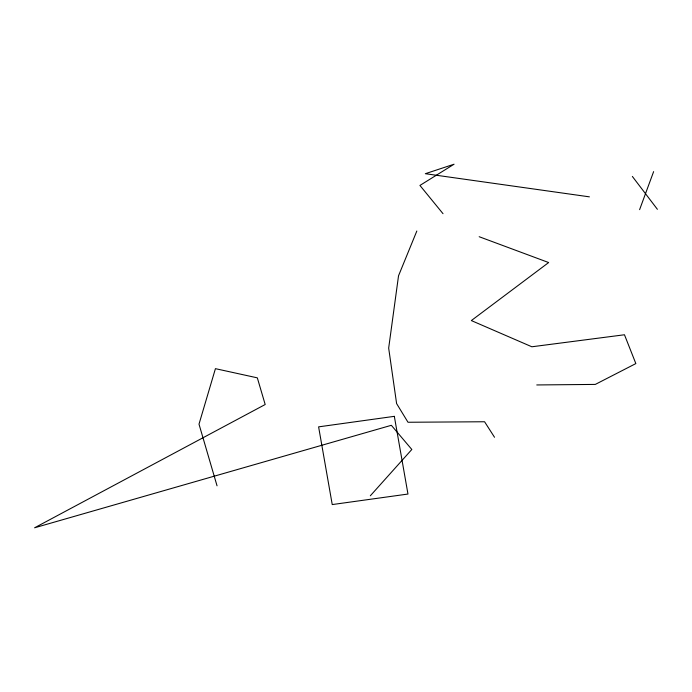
<?xml version="1.0" encoding="UTF-8"?>
<svg xmlns="http://www.w3.org/2000/svg" width="692" height="692" viewBox="0 0 692 692"><rect width="100%" height="100%" fill="white"/><g stroke="black" fill="none" stroke-linecap="round" stroke-linejoin="round"><path stroke-width="1.04" d="M639.607 209.659L653.62 171.625M416.835 231.016L398.531 275.788L388.67 348.093L396.603 403.574L407.995 422.258L484.582 421.757L494.521 437.266M370.332 495.783L411.827 449.48L391.343 425.303L34.6 527.788L265.183 404.517L257.329 377.849L215.428 368.663L199.002 424.153L217.046 485.827M536.758 384.951L595.302 384.415L635.844 363.585L624.469 334.764L531.863 346.778L471.338 320.569L548.661 262.545L479.175 236.716M589.402 196.848L425.338 173.701L454.073 164.212L419.932 185.439L443.018 213.69M632.358 176.434L657.4 209.313M394.328 416.342L318.605 426.86L332.238 504.572L407.969 494.045L394.328 416.342"/></g></svg>
